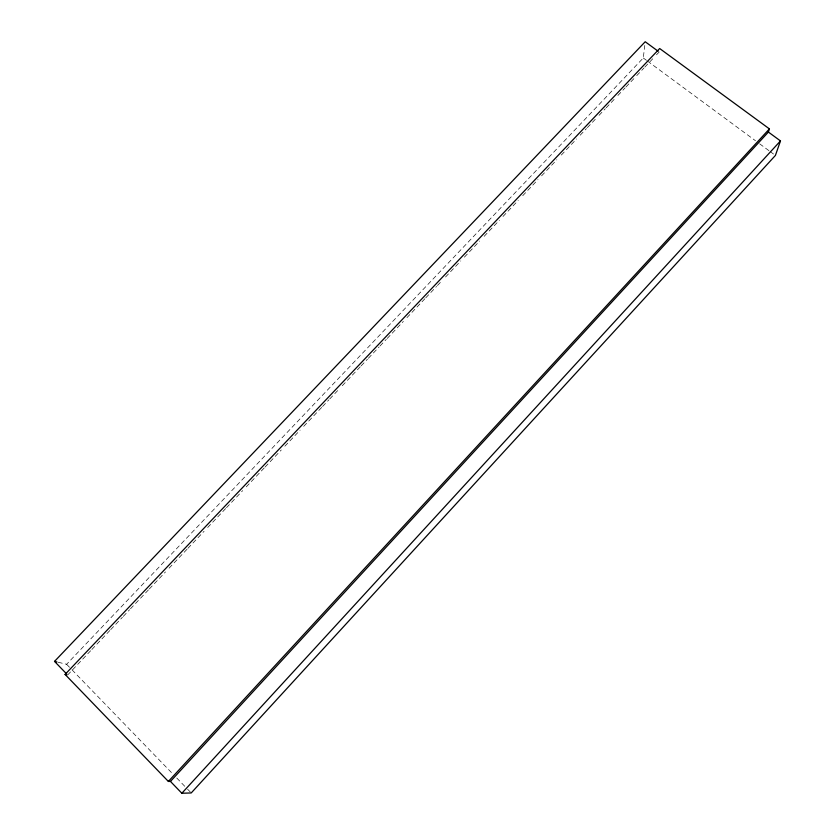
<?xml version="1.0" encoding="UTF-8"?>
<svg xmlns="http://www.w3.org/2000/svg" width="835" height="835" viewBox="0 0 835 835"><rect width="100%" height="100%" fill="white"/><g stroke="black" fill="none" stroke-linecap="round" stroke-linejoin="round"><path stroke-width="0.63" stroke-dasharray="4.17 3.13" d="M58.158 662.259L66.623 664.274L643.284 57.991L644.766 45.497M67.645 674.972L90.984 650.392M91.881 649.453L109.834 630.54M110.731 629.6L122.401 617.305M123.298 616.366L129.582 609.748M130.479 608.798L148.432 589.896M149.329 588.946L165.487 571.933M169.077 568.155L187.03 549.242M187.927 548.303L204.084 531.279M207.675 527.501L225.627 508.598M226.525 507.649L242.682 490.636M246.273 486.857L264.225 467.944M265.123 467.005L281.28 449.981M284.871 446.203L300.13 430.129M303.721 426.351L321.673 407.449M322.571 406.499L328.854 399.881M329.752 398.932L338.728 389.486M342.319 385.697L360.271 366.795M361.169 365.845L367.452 359.227M368.35 358.288L379.121 346.942M380.019 345.993L386.302 339.375M387.2 338.436L403.357 321.423M406.948 317.634L424.9 298.732M425.798 297.782L436.569 286.436M437.467 285.497L441.955 280.769M445.546 276.99L460.805 260.917M464.396 257.138L479.655 241.065M484.143 236.336L499.403 220.263M502.994 216.484L518.253 200.41M522.741 195.693L538.001 179.619M541.591 175.841L556.851 159.767M561.339 155.039L576.599 138.965M580.189 135.186L586.473 128.569M587.37 127.619L595.449 119.113M599.039 115.334L605.323 108.717M606.22 107.767L614.299 99.261M617.89 95.482L625.071 87.915M625.968 86.976L635.842 76.58M636.74 75.63L643.921 68.063M644.818 67.124L652.897 58.617M656.487 54.828L659.18 52M643.284 57.991L646.426 60.308M647.48 61.08L755.487 140.739M759.683 143.839L769.129 150.801M770.173 151.573L774.369 154.663M66.623 664.274L71.132 668.939M72.04 669.868L172.25 773.367M176.769 778.032L186.696 788.292M187.604 789.221L191.215 792.947"/><path stroke-width="1.25" d="M768.388 132.066L769.421 128.893L659.671 48.524L65.078 674.419L168.367 781.445L170.455 781.435L181.853 793.25L191.215 792.947L775.412 155.435L780.474 140.927L768.388 132.066L170.455 781.435M181.853 793.25L780.474 140.927M168.367 781.445L769.421 128.893M66.769 674.064L54.526 661.393L645.204 41.75L658.189 51.269M65.078 674.419L66.79 674.784M54.526 661.393L56.947 661.967"/></g></svg>
